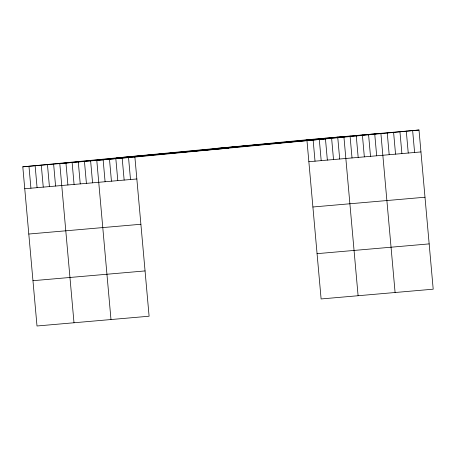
<?xml version="1.0" encoding="UTF-8"?>
<svg xmlns="http://www.w3.org/2000/svg" width="456" height="456" viewBox="0 0 456 456"><rect width="100%" height="100%" fill="white"/><g stroke="black" fill="none" stroke-linecap="round" stroke-linejoin="round"><path stroke-width="0.68" d="M418.996 130.011L134.891 157.046L149.101 316.219L37.004 325.989L22.8 166.816L306.899 139.781L418.996 130.011L433.2 289.184L321.109 298.954L306.899 139.781M213.146 148.702L325.242 138.938M116.554 157.896L228.644 148.126M22.8 166.816L134.891 157.046M308.86 161.703L420.951 151.933M24.755 188.738L136.851 178.969M312.901 206.995L424.992 197.226M28.796 234.031L140.893 224.261M317.062 253.661L429.159 243.892M32.963 280.696L145.054 270.927M412.64 130.57L414.601 152.486M406.29 131.123L408.245 153.039M399.94 131.676L401.896 153.598M393.585 132.229L395.546 154.151M387.235 132.781L389.19 154.704M395.09 292.507L380.885 133.334L96.78 160.369L110.985 319.536M374.718 133.87L376.673 155.792M368.551 134.412L370.511 156.328M362.389 134.947L364.344 156.87M356.221 135.483L358.177 157.405M350.06 136.019L352.015 157.941M358.097 295.727L343.892 136.561L59.793 163.59L73.997 322.762M337.725 137.096L339.686 159.019M331.563 137.632L333.518 159.554M325.396 138.168L327.351 160.09M319.234 138.709L321.189 160.626M313.067 139.245L315.022 161.167M128.541 157.599L130.496 179.521M122.191 158.152L124.146 180.074M115.835 158.705L117.796 180.627M109.486 159.264L111.441 181.18M103.136 159.817L105.091 181.733M90.619 160.905L92.574 182.827M84.451 161.441L86.406 183.363M78.284 161.983L80.245 183.899M72.122 162.518L74.077 184.441M65.955 163.054L67.91 184.976M53.626 164.131L55.581 186.048M47.458 164.667L49.419 186.589M41.296 165.203L43.252 187.125M35.129 165.739L37.084 187.661M28.967 166.28L30.922 188.197"/></g></svg>
